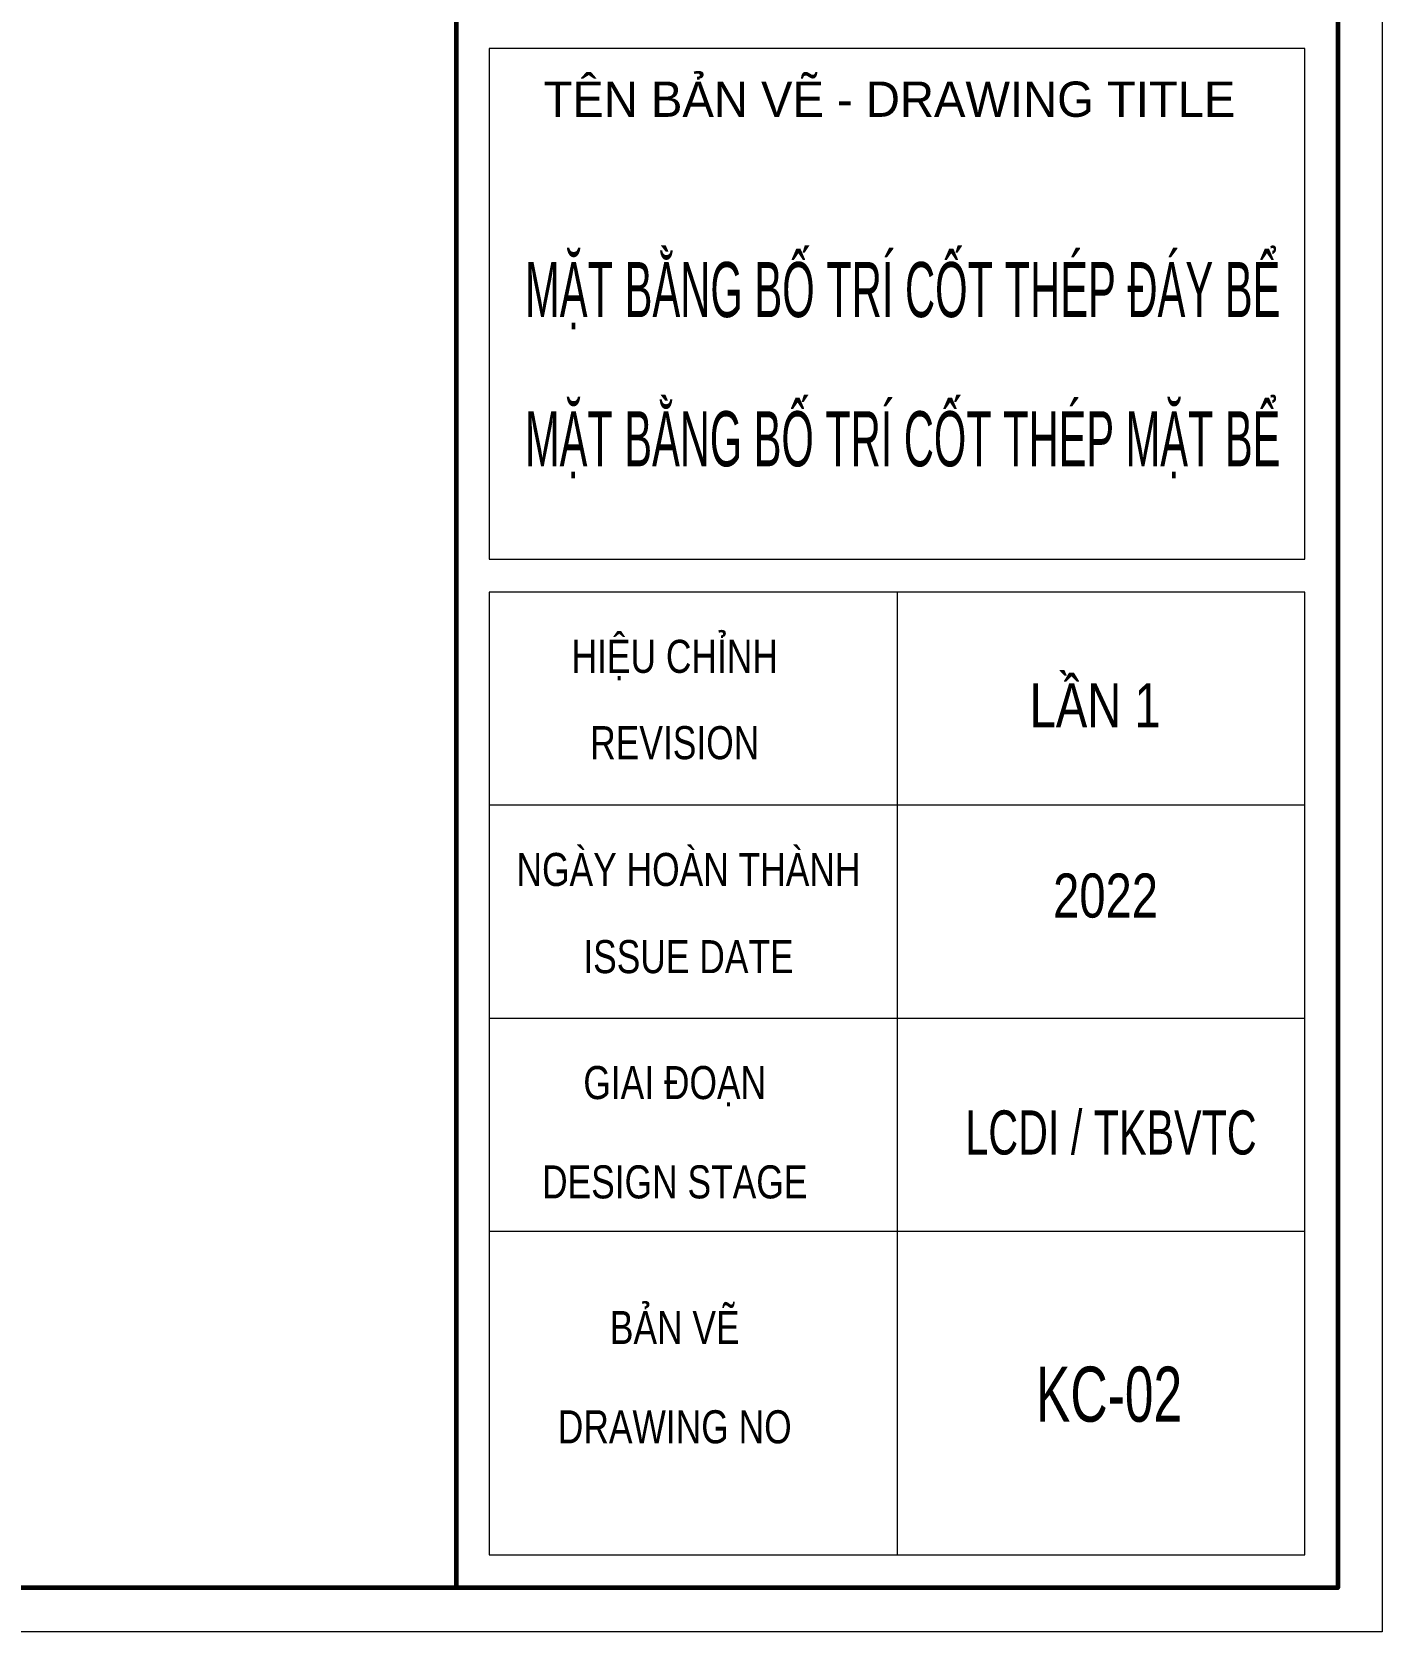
# Model space of a CAD drawing. Extents: x -192823 to 24985, y 78808 to 102574.
# Drawn here: x -68950 to -65313, y 84928 to 89239 of the extents above; entities that cross this region are included whole.
import ezdxf
from ezdxf.enums import TextEntityAlignment as Align

# ---------------------------------------------------------------- set-up
doc = ezdxf.new("R2010")
doc.units = 0
doc.header["$LTSCALE"] = 5
doc.header["$MEASUREMENT"] = 0
doc.layers.get('0').update_dxf_attribs({"linetype": 'CONTINUOUS', "lineweight": 25})
doc.layers.get('DEFPOINTS').update_dxf_attribs({"linetype": 'CONTINUOUS', "lineweight": 9})
for name, color, linetype, lineweight in [('Khungten_LCDI', 7, 'CONTINUOUS', 25), ('LC Net thay', 7, 'CONTINUOUS', 25), ('LC Text1', 3, 'CONTINUOUS', 20)]:
    doc.layers.add(name, color=color, linetype=linetype, lineweight=lineweight)
doc.styles.add('Khungten', font='', dxfattribs={"width": 0.9, "height": 5000})
doc.styles.add('Title', font='', dxfattribs={"width": 0.8})
doc.styles.get('Khungten').set_extended_font_data('.VnAvantH')
doc.styles.get('Title').set_extended_font_data('.VnBlackH')

# ---------------------------------------------------------------- blocks, each defined once
blk = doc.blocks.new('ha tang Nui Beo')
at = {"layer": 'DEFPOINTS', "lineweight": 0}
blk.add_lwpolyline([(-1200, -14850), (-1200, 14850), (40800, 14850), (40800, -14850)], close=True, dxfattribs=at)
at = {"layer": 'Khungten_LCDI', "color": 5, "lineweight": 60}
blk.add_line((36600, 14650), (36600, -14650), dxfattribs=at)
at = {"layer": 'Khungten_LCDI', "color": 5, "lineweight": 25}
blk.add_line((40600, -14650), (40600, 14650), dxfattribs=at)
at = {"layer": 'Khungten_LCDI', "color": 9, "lineweight": 15}
for p, q in [((38600, -10133.4), (38600, -14500)), ((40450, -11100), (36750, -11100)), ((40450, -12066.7), (36750, -12066.7)), ((40450, -13033.3), (36750, -13033.3))]:
    blk.add_line(p, q, dxfattribs=at)
at = {"layer": 'Khungten_LCDI', "color": 5, "lineweight": 60}
blk.add_lwpolyline([(0, -14650), (0, 14650), (40600, 14650), (40600, -14650)], close=True, dxfattribs=at)
at = {"layer": 'Khungten_LCDI', "color": 9, "lineweight": 15}
for points in [[(36750, -9983.4), (40450, -9983.4), (40450, -7667.3), (36750, -7667.3)], [(36750, -14500), (40450, -14500), (40450, -10133.4), (36750, -10133.4)]]:
    blk.add_lwpolyline(points, close=True, dxfattribs=at)
at = {"color": 7, "style": 'Khungten'}
blk.add_text('tªn b¶n vÏ - drawing title', height=160, dxfattribs=at).set_placement((38565.6, -7977.2), align=Align.CENTER)
at = {"color": 7}
for s, height, style, width, p in [('hiÖu chØnh', 150, 'Khungten', 0.8, (37591.7, -10499.4)), ('revision', 150, 'Khungten', 0.8, (37591.7, -10891)), ('ngµy hoµn thµnh', 150, 'Khungten', 0.8, (37654, -11466.1)), ('issue date', 150, 'Khungten', 0.8, (37654, -11861.5)), ('giai ®o¹n', 150, 'Khungten', 0.8, (37591.7, -12432.7)), ('lcdi / TKbvtc', 200, 'Title', 0.7, (39570.6, -12684.1)), ('design stage', 150, 'Khungten', 0.8, (37591.7, -12883.2)), ('b¶n vÏ', 150, 'Khungten', 0.8, (37591.7, -13543.7)), ('drawing nO', 150, 'Khungten', 0.8, (37591.7, -13994.2))]:
    blk.add_text(s, height=height, dxfattribs=dict(at, style=style, width=width)).set_placement(p, align=Align.CENTER)
at = {"color": 7, "style": 'Khungten', "width": 0.8}
for tag, p in [('REVISION', (39498.8, -10746.3)), ('NGAYHT', (39546.1, -11609.4))]:
    blk.add_attdef(tag, text='', height=200, dxfattribs=at).set_placement(p, align=Align.CENTER)
at = {"layer": 'LC Text1', "style": 'Title', "width": 1.485915}
for tag, p, p2 in [('TENBANVE1', (36912.7, -8885.8), (40339.1, -8885.8)), ('TENBANVE2', (36912.7, -9562.5), (40339.1, -9562.5))]:
    blk.add_attdef(tag, text='', height=250, dxfattribs=at).set_placement(p, p2, align=Align.FIT)
at = {"layer": 'LC Text1', "style": 'Title', "width": 0.7}
blk.add_attdef('SOBANVE', text='', height=250, dxfattribs=at).set_placement((39562, -13896.2), align=Align.CENTER)

msp = doc.modelspace()

# ---------------------------------------------------------------- block references
at = {"layer": 'LC Net thay'}
ref = msp.add_blockref('ha tang Nui Beo', (-89545.4, 93748.2), dxfattribs=dict(at, xscale=0.5939393785367624, yscale=0.5939393785367624, zscale=0.5939393785367624))
ref.add_attrib('TENBANVE2', 'mÆt b»ng bè trÝ cèt thÐp MÆT bÓ', dxfattribs={"layer": 'LC Text1', "height": 148.485, "style": 'Title', "width": 0.487481}).set_placement((-67621.6, 88068.7), (-65586.4, 88068.7), align=Align.FIT)
ref.add_attrib('NGAYHT', '2022', dxfattribs={"layer": 'LC Text1', "height": 118.79, "style": 'Khungten', "width": 0.8}).set_placement((-66057.5, 86852.9), align=Align.CENTER)
ref.add_attrib('REVISION', 'lÇn 1', dxfattribs={"layer": 'LC Text1', "height": 118.79, "style": 'Khungten', "width": 0.8}).set_placement((-66085.6, 87365.5), align=Align.CENTER)
ref.add_attrib('SOBANVE', 'kc-02', dxfattribs={"layer": 'LC Text1', "height": 148.48, "style": 'Title', "width": 0.7}).set_placement((-66048, 85494.7), align=Align.CENTER)
ref.add_attrib('TENBANVE1', 'mÆt b»ng bè trÝ cèt thÐp ®¸y bÓ', dxfattribs={"layer": 'LC Text1', "height": 148.485, "style": 'Title', "width": 0.488897}).set_placement((-67621.6, 88470.6), (-65586.4, 88470.6), align=Align.FIT)

doc.saveas('drawing.dxf')
